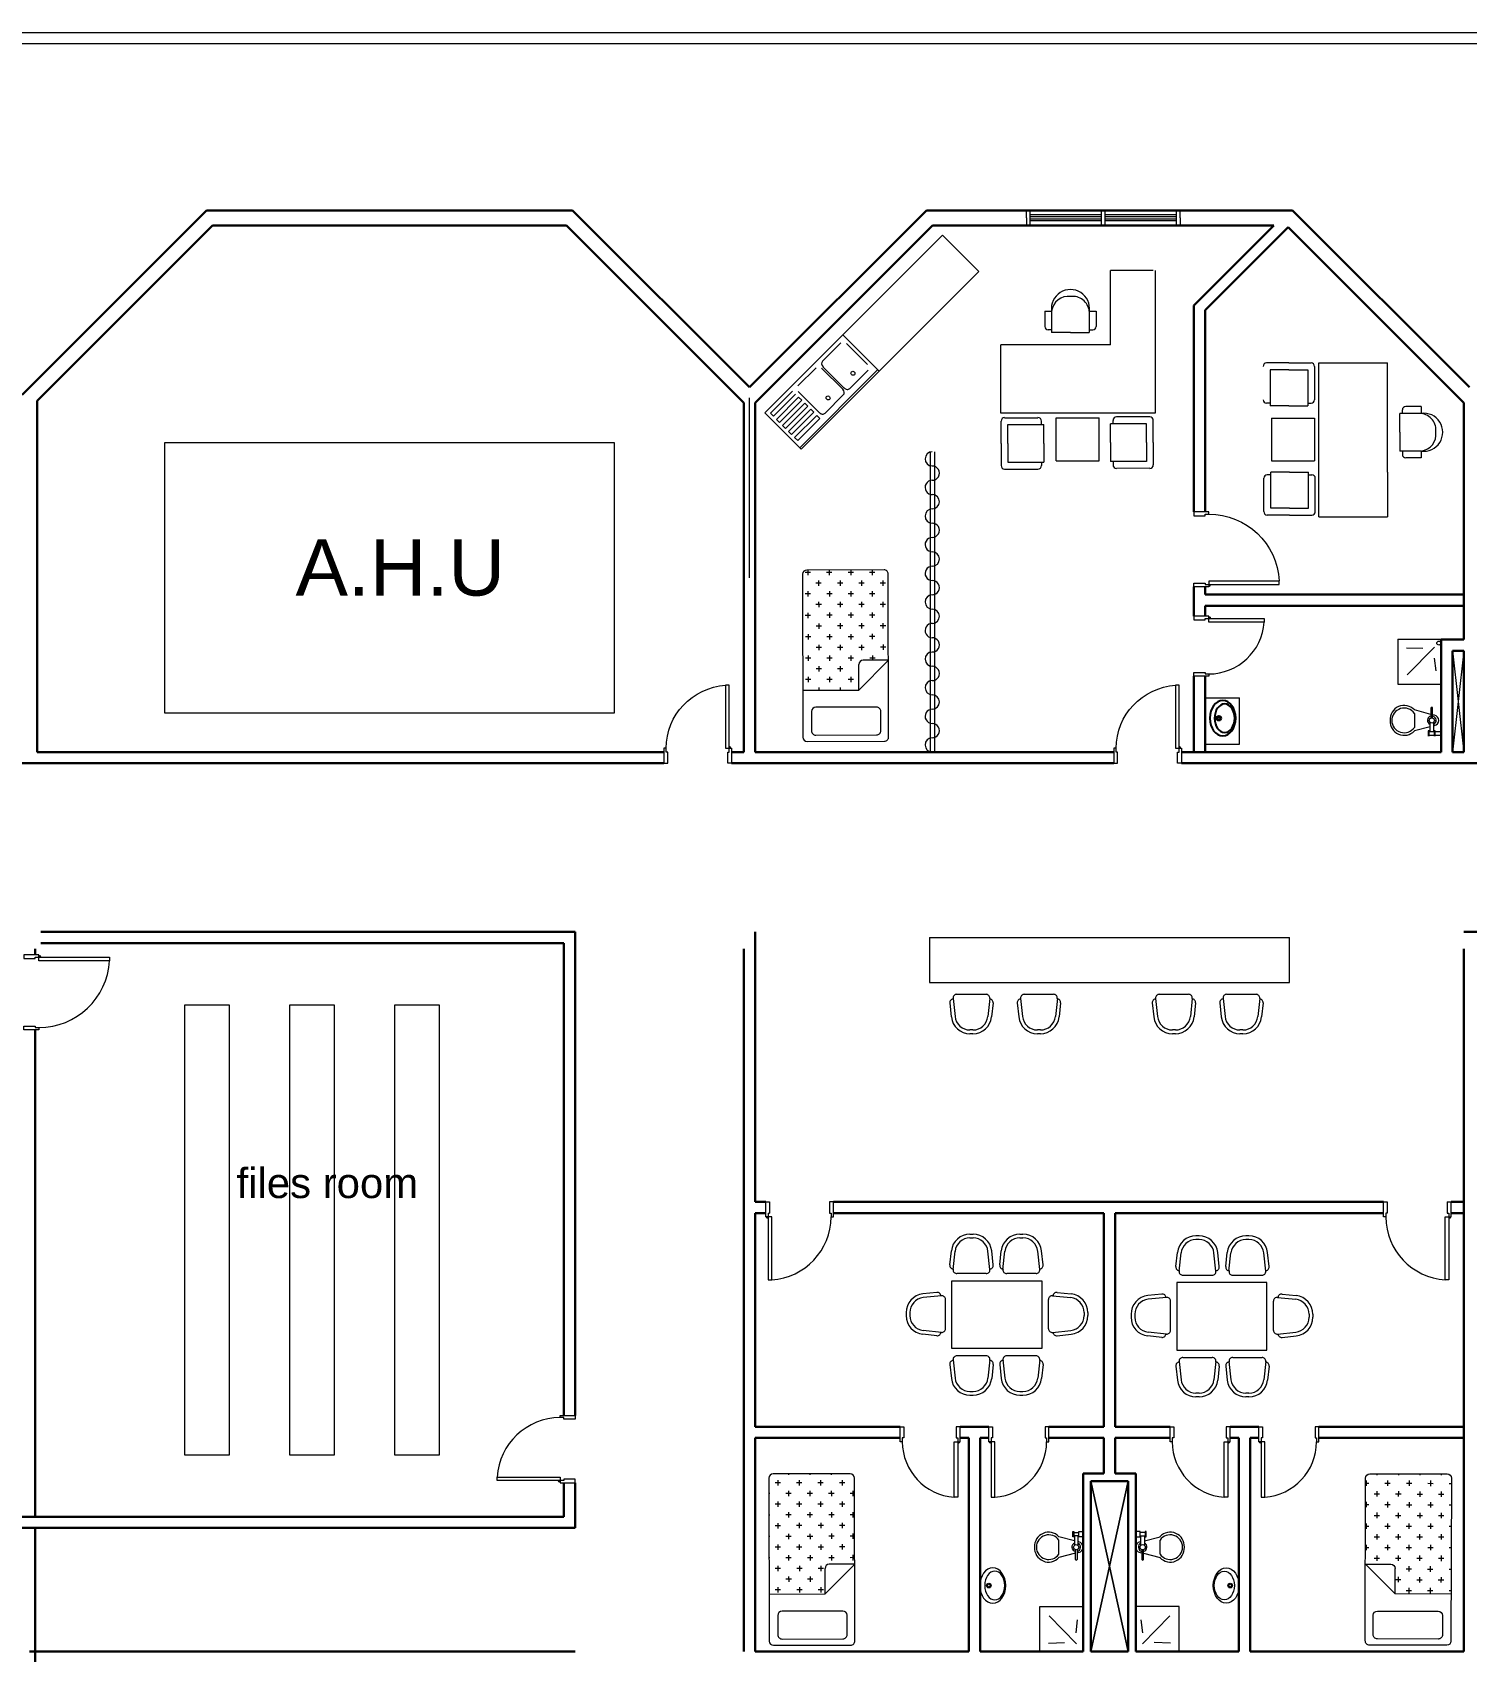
# Model space of a CAD drawing. Extents: x -15 to 352, y 223 to 399.
# Drawn here: x 84.64 to 103.76, y 377.47 to 399.07 of the extents above; entities that cross this region are included whole.
import ezdxf

# ---------------------------------------------------------------- set-up
doc = ezdxf.new("R2010")
doc.units = 0
doc.header["$LTSCALE"] = 0.15
doc.layers.get('0').update_dxf_attribs({"color": 252})
doc.layers.add('0 sockets', color=252, linetype='Continuous')
doc.layers.add('d1', color=252, linetype='Continuous')
for name, color, linetype, lineweight in [('anal', 252, 'Continuous', 20), ('DOOR', 252, 'Continuous', 20), ('FIXT', 252, 'Continuous', 9), ('FUR', 252, 'Continuous', 9), ('FURNITURE-1', 252, 'Continuous', 9), ('sofa', 252, 'Continuous', 9), ('wall', 252, 'Continuous', 30)]:
    doc.layers.add(name, color=color, linetype=linetype, lineweight=lineweight)

# ---------------------------------------------------------------- blocks, each defined once
blk = doc.blocks.new('D90')
at = {"layer": 'DOOR'}
for points in [[(0.03, 0.2), (0.03, 1.04), (0.078, 1.04), (0.078, 0.2)], [(0.03, 0.2), (0, 0.2), (0, 0), (0.05, 0), (0.05, 0.15), (0.03, 0.15)], [(0.87, 0.2), (0.9, 0.2), (0.9, 0), (0.85, 0), (0.85, 0.15), (0.87, 0.15)]]:
    blk.add_lwpolyline(points, close=True, dxfattribs=at)
blk.add_circle((0.02, 0.21), 0.01, dxfattribs=at)
blk.add_arc((0.025, 0.197), 0.845, 0.2218, 86.3889, dxfattribs=at)
blk = doc.blocks.new('D80')
at = {"layer": 'DOOR'}
for points in [[(0.03, 0.2), (0.03, 0.94), (0.078, 0.94), (0.078, 0.2)], [(0.03, 0.2), (0, 0.2), (0, 0), (0.05, 0), (0.05, 0.15), (0.03, 0.15)], [(0.77, 0.2), (0.8, 0.2), (0.8, 0), (0.75, 0), (0.75, 0.15), (0.77, 0.15)]]:
    blk.add_lwpolyline(points, close=True, dxfattribs=at)
blk.add_circle((0.02, 0.21), 0.01, dxfattribs=at)
blk.add_arc((0.03, 0.2), 0.74, 0, 86.2769, dxfattribs=at)
blk = doc.blocks.new('ELLIPSE')
blk.add_circle((0.5, 0.5), 0.5)
blk = doc.blocks.new('A$C30776E45')
at = {"layer": 'FUR'}
for p, q in [((1.641, 2.361), (1.851, 2.571)), ((1.705, 2.297), (1.883, 2.474)), ((1.883, 2.474), (2.223, 2.135)), ((1.915, 2.571), (2.231, 2.256)), ((1.641, 2.361), (1.431, 2.151)), ((1.705, 2.297), (1.528, 2.119)), ((2.198, 2.159), (2.231, 2.192)), ((0, 0.754), (1.347, 2.101)), ((1.347, 2.101), (2.801, 0.646)), ((1.431, 2.086), (1.746, 1.771)), ((1.528, 2.119), (1.867, 1.779)), ((2.045, 1.957), (1.867, 1.779)), ((2.321, 2.021), (1.917, 1.617)), ((2.045, 1.957), (2.223, 2.135)), ((2.725, 1.617), (2.321, 2.021)), ((1.843, 1.804), (1.81, 1.771)), ((2.321, 1.213), (1.917, 1.617)), ((2.725, 1.617), (2.321, 1.213)), ((2.678, 1.337), (2.856, 1.515)), ((3.196, 1.175), (2.856, 1.515)), ((2.881, 1.491), (2.913, 1.523)), ((3.293, 1.208), (2.977, 1.523)), ((2.678, 1.337), (2.501, 1.159)), ((2.525, 1.135), (2.493, 1.103)), ((2.84, 0.82), (2.501, 1.159)), ((3.018, 0.998), (3.196, 1.175)), ((3.083, 0.933), (3.293, 1.143)), ((1.121, 1.034), (0.421, 0.333)), ((1.121, 1.034), (2.155, 0)), ((2.808, 0.723), (2.493, 1.038)), ((3.018, 0.998), (2.84, 0.82)), ((3.083, 0.933), (2.872, 0.723)), ((0.017, 0.737), (0.421, 0.333)), ((0.938, 0.582), (1.083, 0.726)), ((1.003, 0.517), (1.204, 0.718)), ((1.18, 0.694), (1.148, 0.726)), ((1.382, 0.541), (1.204, 0.718)), ((1.003, 0.517), (0.938, 0.582)), ((1.382, 0.541), (1.56, 0.363)), ((2.801, 0.646), (2.155, 0)), ((1.359, 0.162), (1.56, 0.363)), ((1.423, 0.097), (1.568, 0.242)), ((1.535, 0.339), (1.568, 0.306)), ((1.423, 0.097), (1.359, 0.162))]:
    blk.add_line(p, q, dxfattribs=at)
for centre, radius, start, end in [((1.883, 2.539), 0.0457, 45, 135), ((2.198, 2.224), 0.0457, 315, 45), ((1.463, 2.119), 0.0457, 135, 225), ((1.778, 1.804), 0.0457, 225, 315), ((2.945, 1.491), 0.0457, 45, 135), ((2.525, 1.07), 0.0457, 135, 225), ((3.26, 1.175), 0.0457, 315, 45), ((1.115, 0.694), 0.0457, 45, 135), ((2.84, 0.755), 0.0457, 225, 315), ((1.157, 0.316), 0.254, 127.4334, 322.5666), ((1.181, 0.379), 0.225, 142.1177, 232.1177), ((1.535, 0.274), 0.0457, 315, 45), ((1.22, 0.339), 0.225, 217.8823, 307.8823)]:
    blk.add_arc(centre, radius, start, end, dxfattribs=at)
blk = doc.blocks.new('D100')
at = {"layer": 'DOOR'}
for points in [[(0.03, 0.2), (0.03, 1.14), (0.078, 1.14), (0.078, 0.2)], [(0.03, 0.2), (0, 0.2), (0, 0), (0.05, 0), (0.05, 0.15), (0.03, 0.15)], [(0.97, 0.2), (1, 0.2), (1, 0), (0.95, 0), (0.95, 0.15), (0.97, 0.15)]]:
    blk.add_lwpolyline(points, close=True, dxfattribs=at)
blk.add_circle((0.02, 0.21), 0.01, dxfattribs=at)
blk.add_arc((0.029, 0.2), 0.941, 0.0029, 86.9663, dxfattribs=at)
blk = doc.blocks.new('A$C48FC3568')
at = {"layer": 'FUR'}
h = blk.add_hatch(dxfattribs=at)
h.set_pattern_fill('CROSS', color=256, scale=0.5, style=0)
h.set_pattern_definition([(0, (-34.60875, 58.23435), (0.125, -0.125), [0.0625, -0.1875]), (270, (-34.5775, 58.2656), (-0.125, -0.125), [0.0625, -0.1875])])
h.paths.add_polyline_path([(1.055, 0.703), (1.055, 1), (0.05, 1, 0.414214), (0, 0.95), (0, 0.05, 0.414214), (0.05, 0), (1.402, 0), (1.402, 0.653), (1.105, 0.653, -0.414214)])
for p, q in [((0, 0.95), (0, 0.05)), ((1.95, 1), (0.05, 1)), ((1.402, 0.653), (1.055, 1)), ((1.055, 1), (1.055, 0.703)), ((2, 0.05), (2, 0.95)), ((1.602, 0.859), (1.602, 0.15)), ((1.877, 0.909), (1.652, 0.909)), ((1.927, 0.15), (1.927, 0.859)), ((1.402, 0.653), (1.105, 0.653)), ((1.402, 0), (1.402, 0.653)), ((1.652, 0.1), (1.877, 0.1)), ((0.05, 0), (1.95, 0))]:
    blk.add_line(p, q, dxfattribs=at)
for centre, start, end in [((0.05, 0.95), 90, 180), ((1.95, 0.95), 360, 90), ((1.652, 0.859), 90, 180), ((1.877, 0.859), 360, 90), ((1.105, 0.703), 180, 270), ((0.05, 0.05), 180, 270), ((1.652, 0.15), 180, 270), ((1.877, 0.15), 270, 0), ((1.95, 0.05), 270, 360)]:
    blk.add_arc(centre, 0.05, start, end, dxfattribs=at)
blk = doc.blocks.new('A$C058220D9')
at = {"layer": 'FUR'}
blk.add_blockref('A$C48FC3568', (0, 0), dxfattribs=at)
blk = doc.blocks.new('ARCH')
for radius in [0.0306, 0.0172]:
    blk.add_circle((100.458, 389.926), radius)
at = {"layer": 'anal'}
for p, q in [((82.125, 399.075), (132.6, 399.075)), ((82.275, 398.925), (132.6, 398.925)), ((97.893, 396.6), (97.893, 396.7)), ((97.893, 396.6), (97.893, 396.5)), ((97.943, 396.5), (97.943, 396.7)), ((97.943, 396.6), (97.943, 396.7)), ((98.893, 396.64), (97.943, 396.64)), ((98.893, 396.615), (97.943, 396.615)), ((98.893, 396.585), (97.943, 396.585)), ((98.893, 396.7), (98.943, 396.7)), ((98.893, 396.5), (98.893, 396.7)), ((98.943, 396.5), (98.943, 396.7)), ((99.893, 396.64), (98.943, 396.64)), ((99.893, 396.615), (98.943, 396.615)), ((99.893, 396.585), (98.943, 396.585)), ((99.893, 396.5), (99.893, 396.7)), ((99.893, 396.6), (99.893, 396.7)), ((99.943, 396.6), (99.943, 396.7)), ((99.943, 396.6), (99.943, 396.5)), ((98.893, 396.56), (97.943, 396.56)), ((98.893, 396.5), (98.943, 396.5)), ((99.893, 396.56), (98.943, 396.56)), ((94.2, 391.8), (94.2, 394.2)), ((94.2, 391.8), (94.2, 394.2)), ((94.2, 391.8), (94.2, 394.2)), ((94.2, 391.8), (94.2, 394.2)), ((94.2, 391.8), (94.2, 394.2)), ((94.2, 391.8), (94.2, 394.2)), ((94.2, 391.8), (94.2, 394.2)), ((94.2, 391.8), (94.2, 394.2)), ((94.2, 391.8), (94.2, 394.2)), ((94.2, 391.8), (94.2, 394.2)), ((94.2, 391.8), (94.2, 394.2)), ((94.2, 391.8), (94.2, 394.2)), ((94.2, 391.8), (94.2, 394.2)), ((94.2, 391.8), (94.2, 394.2)), ((94.2, 391.8), (94.2, 394.2)), ((94.2, 391.8), (94.2, 394.2)), ((94.2, 391.8), (94.2, 394.2)), ((94.2, 391.8), (94.2, 394.2)), ((103.575, 390.825), (103.725, 389.475)), ((103.725, 390.825), (103.575, 389.475)), ((96.6, 387), (96.6, 386.4)), ((96.6, 387), (101.4, 387)), ((101.4, 386.4), (101.4, 387)), ((96.6, 386.4), (101.4, 386.4)), ((96.9, 381.519), (96.9, 382.419)), ((96.9, 382.419), (98.1, 382.419)), ((98.1, 382.419), (98.1, 381.519)), ((99.9, 382.397), (99.9, 381.497)), ((101.1, 382.397), (99.9, 382.397)), ((101.1, 381.497), (101.1, 382.397)), ((98.1, 381.519), (96.9, 381.519)), ((99.9, 381.497), (101.1, 381.497)), ((98.75, 377.475), (99.25, 379.75)), ((98.75, 379.75), (99.25, 377.475)), ((99.25, 379.75), (98.75, 377.475)), ((99.25, 377.475), (98.75, 379.75))]:
    blk.add_line(p, q, dxfattribs=at)
blk.add_lwpolyline([(92.4, 393.6), (86.4, 393.6), (86.4, 390), (92.4, 390)], close=True, dxfattribs=at)
at = {"layer": 'DOOR'}
for p, q in [((94.418, 383.475), (94.468, 383.475)), ((103.505, 383.475), (103.555, 383.475)), ((94.448, 383.325), (94.468, 383.325)), ((103.505, 383.325), (103.525, 383.325))]:
    blk.add_line(p, q, dxfattribs=at)
for points in [[(94.448, 383.325), (94.448, 383.275), (94.418, 383.275), (94.418, 383.475)], [(94.468, 383.475), (94.468, 383.325)], [(103.505, 383.475), (103.505, 383.325)], [(103.525, 383.325), (103.525, 383.275), (103.555, 383.275), (103.555, 383.475)]]:
    blk.add_lwpolyline(points, dxfattribs=at)
for points in [[(95.288, 383.275), (95.318, 383.275), (95.318, 383.475), (95.268, 383.475), (95.268, 383.325), (95.288, 383.325)], [(102.685, 383.275), (102.655, 383.275), (102.655, 383.475), (102.705, 383.475), (102.705, 383.325), (102.685, 383.325)], [(94.448, 383.275), (94.448, 382.435), (94.496, 382.435), (94.496, 383.275)], [(103.525, 383.275), (103.525, 382.435), (103.477, 382.435), (103.477, 383.275)], [(96.238, 380.275), (96.208, 380.275), (96.208, 380.475), (96.258, 380.475), (96.258, 380.325), (96.238, 380.325)], [(96.978, 380.275), (97.008, 380.275), (97.008, 380.475), (96.958, 380.475), (96.958, 380.325), (96.978, 380.325)], [(97.422, 380.275), (97.392, 380.275), (97.392, 380.475), (97.442, 380.475), (97.442, 380.325), (97.422, 380.325)], [(98.162, 380.275), (98.192, 380.275), (98.192, 380.475), (98.142, 380.475), (98.142, 380.325), (98.162, 380.325)], [(99.838, 380.275), (99.808, 380.275), (99.808, 380.475), (99.858, 380.475), (99.858, 380.325), (99.838, 380.325)], [(100.578, 380.275), (100.608, 380.275), (100.608, 380.475), (100.558, 380.475), (100.558, 380.325), (100.578, 380.325)], [(101.022, 380.275), (100.992, 380.275), (100.992, 380.475), (101.042, 380.475), (101.042, 380.325), (101.022, 380.325)], [(101.762, 380.275), (101.792, 380.275), (101.792, 380.475), (101.742, 380.475), (101.742, 380.325), (101.762, 380.325)], [(96.978, 380.275), (96.978, 379.535), (96.93, 379.535), (96.93, 380.275)], [(97.422, 380.275), (97.422, 379.535), (97.47, 379.535), (97.47, 380.275)], [(100.578, 380.275), (100.578, 379.535), (100.53, 379.535), (100.53, 380.275)], [(101.022, 380.275), (101.022, 379.535), (101.07, 379.535), (101.07, 380.275)]]:
    blk.add_lwpolyline(points, close=True, dxfattribs=at)
for centre in [(94.438, 383.265), (103.535, 383.265), (96.988, 380.265), (97.412, 380.265), (100.588, 380.265), (101.012, 380.265)]:
    blk.add_circle(centre, 0.01, dxfattribs=at)
for centre, radius, start, end in [((94.443, 383.278), 0.845, 273.6111, 359.7782), ((103.53, 383.278), 0.845, 180.2218, 266.3889), ((96.978, 380.275), 0.74, 180, 266.2769), ((97.422, 380.275), 0.74, 273.7231, 0), ((100.578, 380.275), 0.74, 180, 266.2769), ((101.022, 380.275), 0.74, 273.7231, 0)]:
    blk.add_arc(centre, radius, start, end, dxfattribs=at)
at = {"layer": 'FIXT'}
for centre, radius in [((97.391, 378.356), 0.0306), ((97.391, 378.356), 0.0172), ((100.61, 378.356), 0.0306), ((100.61, 378.356), 0.0172)]:
    blk.add_circle(centre, radius, dxfattribs=at)
at = {"layer": 'FUR'}
for p, q in [((96.774, 396.369), (94.403, 393.999)), ((97.259, 395.885), (96.774, 396.369)), ((94.889, 393.515), (97.259, 395.885)), ((94.404, 394), (95.446, 395.042)), ((95.174, 394.689), (95.417, 394.932)), ((95.446, 395.042), (95.931, 394.557)), ((95.493, 394.927), (95.775, 394.644)), ((101.392, 394.666), (101.095, 394.666)), ((101.392, 394.666), (101.689, 394.666)), ((101.793, 392.612), (101.793, 394.669)), ((101.793, 394.669), (102.708, 394.669)), ((102.708, 393.208), (102.708, 394.669)), ((94.844, 394.359), (95.087, 394.602)), ((94.869, 393.535), (95.911, 394.578)), ((95.931, 394.557), (94.889, 393.515)), ((95.162, 394.597), (95.445, 394.314)), ((95.463, 394.331), (95.18, 394.614)), ((95.781, 394.569), (95.538, 394.325)), ((101.141, 394.574), (101.141, 394.094)), ((101.392, 394.574), (101.141, 394.574)), ((101.392, 394.574), (101.644, 394.574)), ((101.644, 394.574), (101.644, 394.094)), ((101.735, 394.62), (101.735, 394.174)), ((94.775, 394.289), (94.479, 393.994)), ((94.52, 393.954), (94.815, 394.249)), ((94.56, 393.913), (94.855, 394.209)), ((95.133, 394.001), (94.85, 394.284)), ((94.855, 394.209), (94.896, 394.168)), ((95.451, 394.239), (95.208, 393.995)), ((94.889, 393.515), (94.404, 394)), ((94.479, 393.994), (94.52, 393.954)), ((94.896, 394.168), (94.6, 393.873)), ((94.641, 393.832), (94.936, 394.128)), ((94.977, 394.087), (94.681, 393.792)), ((94.722, 393.752), (95.017, 394.047)), ((95.057, 394.007), (94.762, 393.711)), ((94.936, 394.128), (94.977, 394.087)), ((95.017, 394.047), (95.057, 394.007)), ((101.141, 394.129), (101.095, 394.129)), ((101.392, 394.094), (101.141, 394.094)), ((101.392, 394.094), (101.644, 394.094)), ((101.644, 394.129), (101.689, 394.129)), ((103.156, 393.992), (102.872, 393.992)), ((102.872, 393.741), (102.872, 393.992)), ((102.906, 393.992), (102.906, 394.038)), ((103.156, 394.084), (102.952, 394.084)), ((103.156, 394.084), (103.156, 393.992)), ((94.6, 393.873), (94.56, 393.913)), ((94.681, 393.792), (94.641, 393.832)), ((94.802, 393.671), (95.098, 393.966)), ((95.138, 393.926), (94.843, 393.63)), ((95.098, 393.966), (95.138, 393.926)), ((101.161, 393.929), (101.732, 393.929)), ((101.161, 393.929), (101.161, 393.358)), ((101.732, 393.929), (101.732, 393.358)), ((94.762, 393.711), (94.722, 393.752)), ((94.843, 393.63), (94.802, 393.671)), ((102.872, 393.741), (102.872, 393.489)), ((96.608, 393.478), (96.608, 389.475)), ((96.665, 393.478), (96.665, 389.475)), ((101.161, 393.358), (101.732, 393.358)), ((103.156, 393.489), (102.872, 393.489)), ((102.906, 393.489), (102.906, 393.444)), ((103.156, 393.398), (102.952, 393.398)), ((103.156, 393.489), (103.156, 393.398)), ((101.059, 392.682), (101.059, 393.128)), ((101.15, 393.173), (101.105, 393.173)), ((101.402, 393.208), (101.15, 393.208)), ((101.15, 392.728), (101.15, 393.208)), ((101.402, 393.208), (101.653, 393.208)), ((101.653, 392.728), (101.653, 393.208)), ((101.653, 393.173), (101.699, 393.173)), ((101.745, 392.682), (101.745, 393.128)), ((102.708, 393.208), (102.708, 392.612)), ((101.402, 392.728), (101.15, 392.728)), ((101.402, 392.728), (101.653, 392.728)), ((101.402, 392.636), (101.105, 392.636)), ((101.402, 392.636), (101.699, 392.636)), ((101.793, 392.612), (102.708, 392.612)), ((96.964, 386.243), (97.355, 386.243)), ((97.864, 386.243), (98.255, 386.243)), ((99.664, 386.243), (100.055, 386.243)), ((100.564, 386.243), (100.955, 386.243)), ((96.871, 386.128), (96.891, 385.941)), ((96.915, 386.189), (96.941, 385.947)), ((97.405, 386.189), (97.379, 385.947)), ((97.449, 386.128), (97.429, 385.941)), ((97.771, 386.128), (97.791, 385.941)), ((97.815, 386.189), (97.841, 385.947)), ((98.305, 386.189), (98.279, 385.947)), ((98.349, 386.128), (98.329, 385.941)), ((99.571, 386.128), (99.591, 385.941)), ((99.615, 386.189), (99.641, 385.947)), ((100.105, 386.189), (100.079, 385.947)), ((100.149, 386.128), (100.129, 385.941)), ((100.471, 386.128), (100.491, 385.941)), ((100.515, 386.189), (100.541, 385.947)), ((101.005, 386.189), (100.979, 385.947)), ((101.049, 386.128), (101.029, 385.941)), ((97.18, 385.768), (97.14, 385.768)), ((97.18, 385.718), (97.14, 385.718)), ((98.08, 385.768), (98.04, 385.768)), ((98.08, 385.718), (98.04, 385.718)), ((99.88, 385.768), (99.84, 385.768)), ((99.88, 385.718), (99.84, 385.718)), ((100.78, 385.768), (100.74, 385.768)), ((100.78, 385.718), (100.74, 385.718)), ((97.14, 383.043), (97.181, 383.043)), ((97.14, 382.993), (97.181, 382.993)), ((97.805, 383.043), (97.846, 383.043)), ((97.805, 382.993), (97.846, 382.993)), ((100.195, 383.021), (100.154, 383.021)), ((100.195, 382.971), (100.154, 382.971)), ((100.86, 383.021), (100.819, 383.021)), ((100.86, 382.971), (100.819, 382.971)), ((96.872, 382.633), (96.892, 382.82)), ((96.915, 382.573), (96.941, 382.815)), ((97.406, 382.573), (97.38, 382.815)), ((97.45, 382.633), (97.43, 382.82)), ((97.536, 382.633), (97.557, 382.82)), ((97.58, 382.573), (97.606, 382.815)), ((98.071, 382.573), (98.045, 382.815)), ((98.114, 382.633), (98.094, 382.82)), ((99.886, 382.611), (99.906, 382.798)), ((99.929, 382.551), (99.955, 382.793)), ((100.42, 382.551), (100.394, 382.793)), ((100.464, 382.611), (100.443, 382.798)), ((100.55, 382.611), (100.57, 382.798)), ((100.594, 382.551), (100.62, 382.793)), ((101.085, 382.551), (101.059, 382.793)), ((101.128, 382.611), (101.108, 382.798)), ((97.356, 382.518), (96.965, 382.518)), ((98.021, 382.518), (97.63, 382.518)), ((99.979, 382.496), (100.37, 382.496)), ((100.644, 382.496), (101.035, 382.496)), ((96.698, 382.267), (96.511, 382.247)), ((96.759, 382.223), (96.516, 382.197)), ((96.813, 381.782), (96.813, 382.173)), ((98.187, 381.782), (98.187, 382.173)), ((98.241, 382.223), (98.483, 382.197)), ((98.302, 382.267), (98.489, 382.247)), ((99.698, 382.245), (99.511, 382.225)), ((99.759, 382.201), (99.517, 382.175)), ((99.813, 381.76), (99.813, 382.151)), ((101.187, 381.76), (101.187, 382.151)), ((101.241, 382.201), (101.484, 382.175)), ((101.302, 382.245), (101.489, 382.225)), ((96.288, 381.998), (96.288, 381.957)), ((96.338, 381.998), (96.338, 381.957)), ((98.662, 381.998), (98.662, 381.957)), ((98.712, 381.998), (98.712, 381.957)), ((99.288, 381.976), (99.288, 381.935)), ((99.338, 381.976), (99.338, 381.935)), ((101.662, 381.976), (101.662, 381.935)), ((101.712, 381.976), (101.712, 381.935)), ((96.698, 381.689), (96.511, 381.709)), ((96.759, 381.732), (96.516, 381.758)), ((98.241, 381.732), (98.483, 381.758)), ((98.302, 381.689), (98.489, 381.709)), ((99.698, 381.667), (99.511, 381.687)), ((99.759, 381.71), (99.517, 381.736)), ((101.241, 381.71), (101.484, 381.736)), ((101.302, 381.667), (101.489, 381.687)), ((96.872, 381.306), (96.892, 381.119)), ((96.915, 381.366), (96.941, 381.124)), ((97.356, 381.421), (96.965, 381.421)), ((97.406, 381.366), (97.38, 381.124)), ((97.45, 381.306), (97.43, 381.119)), ((97.536, 381.306), (97.557, 381.119)), ((97.58, 381.366), (97.606, 381.124)), ((98.021, 381.421), (97.63, 381.421)), ((98.071, 381.366), (98.045, 381.124)), ((98.114, 381.306), (98.094, 381.119)), ((99.886, 381.284), (99.906, 381.097)), ((99.929, 381.344), (99.955, 381.102)), ((99.979, 381.399), (100.37, 381.399)), ((100.42, 381.344), (100.394, 381.102)), ((100.464, 381.284), (100.443, 381.097)), ((100.55, 381.284), (100.57, 381.097)), ((100.594, 381.344), (100.62, 381.102)), ((100.644, 381.399), (101.035, 381.399)), ((101.085, 381.344), (101.059, 381.102)), ((101.128, 381.284), (101.108, 381.097)), ((97.14, 380.946), (97.181, 380.946)), ((97.14, 380.896), (97.181, 380.896)), ((97.805, 380.946), (97.846, 380.946)), ((97.805, 380.896), (97.846, 380.896)), ((100.195, 380.924), (100.154, 380.924)), ((100.195, 380.874), (100.154, 380.874)), ((100.86, 380.924), (100.819, 380.924)), ((100.86, 380.874), (100.819, 380.874))]:
    blk.add_line(p, q, dxfattribs=at)
for centre, radius, start, end in [((101.095, 394.62), 0.0457, 90, 180), ((101.689, 394.62), 0.0457, 0, 90), ((101.095, 394.174), 0.0457, 180, 270), ((101.689, 394.174), 0.0457, 270, 0), ((102.952, 394.038), 0.0457, 90, 180), ((103.19, 393.741), 0.254, 262.4334, 97.5666), ((103.129, 393.769), 0.225, 352.8823, 82.8823), ((103.129, 393.713), 0.225, 277.1177, 7.1177), ((96.637, 393.386), 0.0953, 90, 268.5024), ((102.952, 393.444), 0.0457, 180, 270), ((96.637, 393.195), 0.0953, 270, 91.4976), ((101.105, 393.128), 0.0457, 90, 180), ((101.699, 393.128), 0.0457, 360, 90), ((96.637, 393.005), 0.0953, 90, 271.4976), ((96.637, 392.814), 0.0953, 270, 88.5024), ((96.637, 392.623), 0.0953, 90, 268.5024), ((96.637, 392.433), 0.0953, 270, 91.4976), ((101.105, 392.682), 0.0457, 180, 270), ((101.699, 392.682), 0.0457, 270, 360), ((96.637, 392.242), 0.0953, 90, 271.4976), ((96.637, 392.049), 0.0953, 271.4976, 90), ((96.637, 391.858), 0.0953, 88.5024, 270), ((96.637, 391.668), 0.0953, 268.5024, 90), ((96.637, 391.477), 0.0953, 91.4976, 270), ((96.637, 391.096), 0.0953, 88.5024, 270), ((96.637, 391.286), 0.0953, 271.4976, 90), ((96.637, 390.905), 0.0953, 268.5024, 90), ((96.637, 390.714), 0.0953, 91.4976, 270), ((96.637, 390.524), 0.0953, 268.5024, 90), ((96.637, 390.333), 0.0953, 91.4976, 270), ((96.637, 390.142), 0.0953, 271.4976, 90), ((96.637, 389.952), 0.0953, 88.5024, 270), ((96.637, 389.57), 0.0953, 91.4976, 270), ((96.637, 389.761), 0.0953, 268.5024, 90), ((96.964, 386.193), 0.05, 90, 184.9697), ((97.355, 386.193), 0.05, 355.0303, 90), ((97.864, 386.193), 0.05, 90, 184.9697), ((98.255, 386.193), 0.05, 355.0303, 90), ((99.664, 386.193), 0.05, 90, 184.9697), ((100.055, 386.193), 0.05, 355.0303, 90), ((100.564, 386.193), 0.05, 90, 184.9697), ((100.955, 386.193), 0.05, 355.0303, 90), ((96.921, 386.133), 0.05, 90, 186.143), ((97.399, 386.133), 0.05, 353.857, 90), ((97.821, 386.133), 0.05, 90, 186.143), ((98.299, 386.133), 0.05, 353.857, 90), ((99.621, 386.133), 0.05, 90, 186.143), ((100.099, 386.133), 0.05, 353.857, 90), ((100.521, 386.133), 0.05, 90, 186.143), ((100.999, 386.133), 0.05, 353.857, 90), ((97.14, 385.968), 0.25, 186.143, 270), ((97.14, 385.968), 0.2, 186.143, 270), ((97.18, 385.968), 0.2, 270, 353.857), ((97.18, 385.968), 0.25, 270, 353.857), ((98.04, 385.968), 0.25, 186.143, 270), ((98.04, 385.968), 0.2, 186.143, 270), ((98.08, 385.968), 0.2, 270, 353.857), ((98.08, 385.968), 0.25, 270, 353.857), ((99.84, 385.968), 0.25, 186.143, 270), ((99.84, 385.968), 0.2, 186.143, 270), ((99.88, 385.968), 0.2, 270, 353.857), ((99.88, 385.968), 0.25, 270, 353.857), ((100.74, 385.968), 0.25, 186.143, 270), ((100.74, 385.968), 0.2, 186.143, 270), ((100.78, 385.968), 0.2, 270, 353.857), ((100.78, 385.968), 0.25, 270, 353.857), ((97.14, 382.793), 0.25, 90, 173.857), ((97.14, 382.793), 0.2, 90, 173.857), ((97.181, 382.793), 0.25, 6.143, 90), ((97.181, 382.793), 0.2, 6.143, 90), ((97.805, 382.793), 0.25, 90, 173.857), ((97.805, 382.793), 0.2, 90, 173.857), ((97.846, 382.793), 0.25, 6.143, 90), ((97.846, 382.793), 0.2, 6.143, 90), ((100.154, 382.771), 0.25, 90, 173.857), ((100.154, 382.771), 0.2, 90, 173.857), ((100.195, 382.771), 0.25, 6.143, 90), ((100.195, 382.771), 0.2, 6.143, 90), ((100.819, 382.771), 0.25, 90, 173.857), ((100.819, 382.771), 0.2, 90, 173.857), ((100.86, 382.771), 0.25, 6.143, 90), ((100.86, 382.771), 0.2, 6.143, 90), ((96.921, 382.628), 0.05, 173.857, 270), ((96.965, 382.568), 0.05, 175.0303, 270), ((97.356, 382.568), 0.05, 270, 4.9697), ((97.4, 382.628), 0.05, 270, 6.143), ((97.586, 382.628), 0.05, 173.857, 270), ((97.63, 382.568), 0.05, 175.0303, 270), ((98.021, 382.568), 0.05, 270, 4.9697), ((98.065, 382.628), 0.05, 270, 6.143), ((99.935, 382.606), 0.05, 173.857, 270), ((99.979, 382.546), 0.05, 175.0303, 270), ((100.37, 382.546), 0.05, 270, 4.9697), ((100.414, 382.606), 0.05, 270, 6.143), ((100.6, 382.606), 0.05, 173.857, 270), ((100.644, 382.546), 0.05, 175.0303, 270), ((101.035, 382.546), 0.05, 270, 4.9697), ((101.079, 382.606), 0.05, 270, 6.143), ((96.538, 381.998), 0.25, 96.143, 180), ((96.538, 381.998), 0.2, 96.143, 180), ((96.703, 382.217), 0.05, 0, 96.143), ((96.763, 382.173), 0.05, 0, 94.9697), ((98.237, 382.173), 0.05, 85.0303, 180), ((98.297, 382.217), 0.05, 83.857, 180), ((98.462, 381.998), 0.2, 0, 83.857), ((98.462, 381.998), 0.25, 0, 83.857), ((99.538, 381.976), 0.25, 96.143, 180), ((99.538, 381.976), 0.2, 96.143, 180), ((99.703, 382.195), 0.05, 0, 96.143), ((99.763, 382.151), 0.05, 0, 94.9697), ((101.237, 382.151), 0.05, 85.0303, 180), ((101.297, 382.195), 0.05, 83.857, 180), ((101.462, 381.976), 0.2, 0, 83.857), ((101.462, 381.976), 0.25, 0, 83.857), ((96.538, 381.957), 0.25, 180, 263.857), ((96.538, 381.957), 0.2, 180, 263.857), ((98.462, 381.957), 0.2, 276.143, 0), ((98.462, 381.957), 0.25, 276.143, 0), ((99.538, 381.935), 0.25, 180, 263.857), ((99.538, 381.935), 0.2, 180, 263.857), ((101.462, 381.935), 0.2, 276.143, 0), ((101.462, 381.935), 0.25, 276.143, 0), ((96.703, 381.738), 0.05, 263.857, 0), ((96.763, 381.782), 0.05, 265.0303, 0), ((98.237, 381.782), 0.05, 180, 274.9697), ((98.297, 381.738), 0.05, 180, 276.143), ((99.703, 381.716), 0.05, 263.857, 0), ((99.763, 381.76), 0.05, 265.0303, 0), ((101.237, 381.76), 0.05, 180, 274.9697), ((101.297, 381.716), 0.05, 180, 276.143), ((96.921, 381.311), 0.05, 90, 186.143), ((96.965, 381.371), 0.05, 90, 184.9697), ((97.356, 381.371), 0.05, 355.0303, 90), ((97.4, 381.311), 0.05, 353.857, 90), ((97.586, 381.311), 0.05, 90, 186.143), ((97.63, 381.371), 0.05, 90, 184.9697), ((98.021, 381.371), 0.05, 355.0303, 90), ((98.065, 381.311), 0.05, 353.857, 90), ((99.935, 381.289), 0.05, 90, 186.143), ((99.979, 381.349), 0.05, 90, 184.9697), ((100.37, 381.349), 0.05, 355.0303, 90), ((100.414, 381.289), 0.05, 353.857, 90), ((100.6, 381.289), 0.05, 90, 186.143), ((100.644, 381.349), 0.05, 90, 184.9697), ((101.035, 381.349), 0.05, 355.0303, 90), ((101.079, 381.289), 0.05, 353.857, 90), ((97.14, 381.146), 0.25, 186.143, 270), ((97.14, 381.146), 0.2, 186.143, 270), ((97.181, 381.146), 0.2, 270, 353.857), ((97.181, 381.146), 0.25, 270, 353.857), ((97.805, 381.146), 0.25, 186.143, 270), ((97.805, 381.146), 0.2, 186.143, 270), ((97.846, 381.146), 0.2, 270, 353.857), ((97.846, 381.146), 0.25, 270, 353.857), ((100.154, 381.124), 0.25, 186.143, 270), ((100.154, 381.124), 0.2, 186.143, 270), ((100.195, 381.124), 0.2, 270, 353.857), ((100.195, 381.124), 0.25, 270, 353.857), ((100.819, 381.124), 0.25, 186.143, 270), ((100.819, 381.124), 0.2, 186.143, 270), ((100.86, 381.124), 0.2, 270, 353.857), ((100.86, 381.124), 0.25, 270, 353.857)]:
    blk.add_arc(centre, radius, start, end, dxfattribs=at)
for centre, start_param, end_param in [((95.215, 394.649), 0, 1.570796), ((95.41, 394.279), 3.141593, 4.712389), ((95.497, 394.366), 1.570796, 3.141593), ((95.167, 394.036), 1.570796, 3.141593)]:
    blk.add_ellipse(centre, major_axis=(-0.0404, 0.0404), ratio=0.86, start_param=start_param, end_param=end_param, dxfattribs=at)
for centre in [(95.579, 394.528), (95.248, 394.198)]:
    blk.add_ellipse(centre, major_axis=(-0.0202, 0.0202), ratio=0.86, dxfattribs=at)
at = {"layer": 'FURNITURE-1', "ltscale": 0.5}
for p, q in [((100.275, 390.197), (100.734, 390.197)), ((100.734, 389.58), (100.734, 390.197)), ((100.275, 389.58), (100.734, 389.58))]:
    blk.add_line(p, q, dxfattribs=at)
at = {"layer": 'sofa'}
for p, q in [((102.847, 390.98), (102.847, 390.38)), ((102.847, 390.98), (103.425, 390.98)), ((102.962, 390.867), (103.177, 390.859)), ((103.335, 390.875), (102.97, 390.503)), ((103.331, 390.729), (103.35, 390.557)), ((102.847, 390.38), (103.425, 390.38)), ((103.286, 389.978), (103.066, 390.036)), ((103.066, 389.989), (103.066, 389.804)), ((103.286, 390.059), (103.286, 389.929)), ((103.309, 389.929), (103.309, 390.059)), ((103.332, 389.966), (103.309, 389.972)), ((103.275, 389.812), (103.066, 389.758)), ((103.251, 389.758), (103.251, 389.688)), ((103.263, 389.758), (103.251, 389.758)), ((103.263, 389.688), (103.263, 389.758)), ((103.332, 389.746), (103.263, 389.746)), ((103.263, 389.7), (103.332, 389.7)), ((103.275, 389.746), (103.275, 389.871)), ((103.332, 389.827), (103.32, 389.824)), ((103.321, 389.871), (103.321, 389.746)), ((103.344, 389.758), (103.332, 389.758)), ((103.332, 389.758), (103.332, 389.688)), ((103.344, 389.688), (103.344, 389.758)), ((103.425, 389.746), (103.344, 389.746)), ((103.344, 389.7), (103.425, 389.7)), ((86.665, 386.098), (86.665, 380.098)), ((87.265, 386.098), (86.665, 386.098)), ((87.265, 380.098), (87.265, 386.098)), ((88.065, 386.098), (88.065, 380.098)), ((88.665, 386.098), (88.065, 386.098)), ((88.665, 380.098), (88.665, 386.098)), ((89.465, 386.098), (89.465, 380.098)), ((90.065, 386.098), (89.465, 386.098)), ((90.065, 380.098), (90.065, 386.098)), ((86.665, 380.098), (87.265, 380.098)), ((88.065, 380.098), (88.665, 380.098)), ((89.465, 380.098), (90.065, 380.098)), ((98.534, 378.953), (98.326, 379.007)), ((98.326, 378.776), (98.326, 378.961)), ((98.511, 379.077), (98.523, 379.077)), ((98.511, 379.007), (98.511, 379.077)), ((98.523, 379.007), (98.511, 379.007)), ((98.523, 379.077), (98.523, 379.007)), ((98.523, 379.065), (98.592, 379.065)), ((98.592, 379.019), (98.523, 379.019)), ((98.534, 379.019), (98.534, 378.894)), ((98.592, 378.938), (98.58, 378.941)), ((98.581, 378.894), (98.581, 379.019)), ((98.592, 379.077), (98.65, 379.077)), ((98.592, 379.007), (98.592, 379.077)), ((98.65, 379.007), (98.592, 379.007)), ((99.408, 379.077), (99.35, 379.077)), ((99.35, 379.007), (99.408, 379.007)), ((99.408, 379.007), (99.408, 379.077)), ((99.477, 379.065), (99.408, 379.065)), ((99.408, 379.019), (99.477, 379.019)), ((99.408, 378.938), (99.42, 378.941)), ((99.419, 378.894), (99.419, 379.019)), ((99.466, 379.019), (99.466, 378.894)), ((99.466, 378.953), (99.674, 379.007)), ((99.477, 379.077), (99.477, 379.007)), ((99.489, 379.077), (99.477, 379.077)), ((99.477, 379.007), (99.489, 379.007)), ((99.489, 379.007), (99.489, 379.077)), ((99.674, 378.776), (99.674, 378.961)), ((98.546, 378.787), (98.326, 378.73)), ((98.546, 378.706), (98.546, 378.836)), ((98.569, 378.836), (98.569, 378.706)), ((98.592, 378.799), (98.569, 378.793)), ((99.408, 378.799), (99.431, 378.793)), ((99.431, 378.836), (99.431, 378.706)), ((99.454, 378.706), (99.454, 378.836)), ((99.454, 378.787), (99.674, 378.73)), ((98.072, 377.476), (98.072, 378.076)), ((98.072, 378.076), (98.65, 378.076)), ((99.928, 378.076), (99.35, 378.076)), ((99.928, 377.476), (99.928, 378.076)), ((98.56, 377.581), (98.195, 377.953)), ((98.556, 377.726), (98.575, 377.899)), ((99.444, 377.726), (99.425, 377.899)), ((99.44, 377.581), (99.805, 377.953)), ((98.187, 377.588), (98.402, 377.596)), ((99.813, 377.588), (99.598, 377.596))]:
    blk.add_line(p, q, dxfattribs=at)
for centre, radius in [((103.392, 390.928), 0.0268), ((103.298, 389.897), 0.0347), ((98.557, 378.868), 0.0347), ((99.443, 378.868), 0.0347)]:
    blk.add_circle(centre, radius, dxfattribs=at)
for centre, radius, start, end in [((102.929, 389.908), 0.188, 43.0172, 183.38), ((102.929, 389.886), 0.188, 176.62, 316.9828), ((102.93, 389.896), 0.165, 34.5054, 179.7), ((102.93, 389.898), 0.165, 180.3, 325.4946), ((103.298, 389.897), 0.0579, 101.8763, 246.5863), ((103.298, 390.059), 0.0116, 0, 180), ((103.298, 389.897), 0.0579, 292.8505, 78.577), ((103.32, 389.897), 0.0707, 280.3889, 79.6111), ((98.189, 378.88), 0.188, 43.0172, 183.38), ((98.189, 378.857), 0.188, 176.62, 316.9828), ((98.19, 378.868), 0.165, 34.5054, 179.7), ((98.19, 378.869), 0.165, 180.3, 325.4946), ((98.557, 378.868), 0.0579, 113.4137, 258.1237), ((98.557, 378.868), 0.0579, 281.423, 67.1495), ((98.579, 378.868), 0.0707, 280.3889, 79.6111), ((99.421, 378.868), 0.0707, 100.3889, 259.6111), ((99.443, 378.868), 0.0579, 112.8505, 258.577), ((99.443, 378.868), 0.0579, 281.8763, 66.5863), ((99.811, 378.88), 0.188, 356.62, 136.9828), ((99.81, 378.868), 0.165, 0.3, 145.4946), ((99.811, 378.857), 0.188, 223.0172, 3.38), ((99.81, 378.869), 0.165, 214.5054, 359.7), ((98.557, 378.706), 0.0116, 180, 360), ((99.443, 378.706), 0.0116, 180, 0)]:
    blk.add_arc(centre, radius, start, end, dxfattribs=at)
at = {"layer": 'wall'}
for p, q in [((86.959, 396.7), (84.5, 394.241)), ((91.841, 396.7), (86.959, 396.7)), ((94.2, 394.341), (91.841, 396.7)), ((94.2, 394.341), (96.559, 396.7)), ((96.559, 396.7), (101.441, 396.7)), ((101.441, 396.7), (103.8, 394.341)), ((87.041, 396.5), (84.7, 394.159)), ((91.759, 396.5), (87.041, 396.5)), ((94.125, 394.134), (91.759, 396.5)), ((94.275, 394.134), (96.641, 396.5)), ((96.641, 396.5), (101.194, 396.5)), ((101.194, 396.5), (100.125, 395.431)), ((101.382, 396.476), (100.275, 395.369)), ((101.382, 396.476), (103.725, 394.134)), ((100.125, 395.431), (100.125, 392.678)), ((100.275, 395.369), (100.275, 392.678)), ((84.7, 394.159), (84.7, 389.475)), ((94.125, 394.134), (94.125, 389.475)), ((94.275, 394.134), (94.275, 389.475)), ((103.725, 394.134), (103.725, 390.975)), ((100.125, 391.678), (100.125, 391.287)), ((100.275, 391.678), (100.275, 391.575)), ((100.275, 391.575), (103.725, 391.575)), ((100.275, 391.425), (103.725, 391.425)), ((100.275, 391.425), (100.275, 391.287)), ((103.425, 390.975), (103.425, 389.475)), ((103.725, 390.975), (103.425, 390.975)), ((103.725, 390.825), (103.575, 390.825)), ((103.575, 390.825), (103.575, 389.475)), ((103.725, 390.825), (103.725, 389.475)), ((103.725, 390.825), (103.725, 389.475)), ((100.125, 390.487), (100.125, 389.475)), ((100.275, 390.487), (100.275, 389.475)), ((93.059, 389.475), (84.7, 389.475)), ((94.125, 389.475), (93.959, 389.475)), ((99.059, 389.475), (94.275, 389.475)), ((103.425, 389.475), (99.959, 389.475)), ((103.725, 389.475), (103.575, 389.475)), ((103.725, 389.475), (103.575, 389.475)), ((93.059, 389.325), (84.5, 389.325)), ((99.059, 389.325), (93.959, 389.325)), ((108.659, 389.325), (99.959, 389.325)), ((84.75, 387.075), (91.875, 387.075)), ((91.875, 387.075), (91.875, 380.626)), ((94.275, 387.075), (94.275, 383.475)), ((103.725, 387.075), (111.075, 387.075)), ((84.75, 386.925), (91.725, 386.925)), ((91.725, 386.925), (91.725, 380.626)), ((84.675, 386.77), (84.675, 386.85)), ((94.125, 386.85), (94.125, 377.475)), ((103.725, 377.55), (103.725, 386.85)), ((84.675, 379.275), (84.675, 385.77)), ((84.675, 384.534), (84.675, 379.8)), ((103.725, 383.475), (103.725, 384.6)), ((84.675, 379.275), (84.675, 383.475)), ((94.275, 383.475), (94.418, 383.475)), ((95.318, 383.475), (99.046, 383.475)), ((102.655, 383.475), (98.954, 383.475)), ((103.555, 383.475), (103.725, 383.475)), ((94.275, 383.325), (94.275, 380.475)), ((94.275, 383.325), (94.418, 383.325)), ((95.318, 383.325), (98.925, 383.325)), ((98.925, 383.325), (98.925, 380.475)), ((102.655, 383.325), (99.075, 383.325)), ((99.075, 383.325), (99.075, 380.475)), ((103.555, 383.325), (103.725, 383.325)), ((103.725, 380.475), (103.725, 383.325)), ((94.275, 380.475), (96.208, 380.475)), ((97.008, 380.475), (97.392, 380.475)), ((98.192, 380.475), (98.5, 380.475)), ((98.925, 380.475), (98.4, 380.475)), ((99.075, 380.475), (99.6, 380.475)), ((99.808, 380.475), (99.5, 380.475)), ((100.992, 380.475), (100.608, 380.475)), ((103.725, 380.475), (101.792, 380.475)), ((94.275, 380.325), (96.208, 380.325)), ((94.275, 380.325), (94.275, 377.475)), ((97.008, 380.325), (97.125, 380.325)), ((97.125, 380.325), (97.125, 377.475)), ((97.275, 380.325), (97.275, 377.475)), ((97.275, 380.325), (97.392, 380.325)), ((98.192, 380.325), (98.5, 380.325)), ((98.925, 380.325), (98.4, 380.325)), ((98.925, 380.325), (98.925, 379.85)), ((99.075, 380.325), (99.075, 379.85)), ((99.075, 380.325), (99.6, 380.325)), ((99.808, 380.325), (99.5, 380.325)), ((100.725, 380.325), (100.608, 380.325)), ((100.725, 380.325), (100.725, 377.475)), ((100.875, 380.325), (100.875, 377.475)), ((100.992, 380.325), (100.875, 380.325)), ((103.725, 380.325), (101.792, 380.325)), ((103.725, 377.475), (103.725, 380.325)), ((98.65, 377.475), (98.65, 379.85)), ((98.65, 377.475), (98.65, 379.85)), ((98.925, 379.85), (98.65, 379.85)), ((98.925, 379.85), (98.65, 379.85)), ((98.75, 377.475), (98.75, 379.75)), ((98.75, 377.475), (98.75, 379.75)), ((99.05, 379.75), (98.75, 379.75)), ((99.05, 379.75), (98.75, 379.75)), ((98.95, 379.75), (99.25, 379.75)), ((98.95, 379.75), (99.25, 379.75)), ((99.075, 379.85), (99.35, 379.85)), ((99.075, 379.85), (99.35, 379.85)), ((99.25, 377.475), (99.25, 379.75)), ((99.25, 377.475), (99.25, 379.75)), ((99.35, 377.475), (99.35, 379.85)), ((99.35, 377.475), (99.35, 379.85)), ((91.725, 379.726), (91.725, 379.275)), ((91.875, 379.726), (91.875, 379.125)), ((74.925, 379.125), (91.875, 379.125)), ((79.875, 379.275), (91.725, 379.275)), ((84.675, 372.675), (84.675, 379.125)), ((84.6, 377.475), (91.875, 377.475)), ((94.275, 377.475), (97.125, 377.475)), ((97.275, 377.475), (98.65, 377.475)), ((98.75, 377.475), (99.25, 377.475)), ((99.35, 377.475), (100.725, 377.475)), ((100.875, 377.475), (103.725, 377.475))]:
    blk.add_line(p, q, dxfattribs=at)
at = {"rotation": 90}
for p, xscale, yscale, zscale in [((100.683, 390.162), -0.4712399999999661, 0.3450149999999894, 0.4712399999999917), ((100.67, 390.117), -0.3824999999999932, 0.2677499999999782, 0.3824999999999932)]:
    blk.add_blockref('ELLIPSE', p, dxfattribs=dict(at, xscale=xscale, yscale=yscale, zscale=zscale))
at = {"layer": 'DOOR', "xscale": -1, "rotation": 270}
blk.add_blockref('D100', (100.125, 391.678), dxfattribs=at)
at = {"layer": 'DOOR', "rotation": 270}
for name, p in [('D80', (100.125, 391.287)), ('D100', (84.525, 386.77))]:
    blk.add_blockref(name, p, dxfattribs=at)
at = {"layer": 'DOOR', "xscale": -1}
for p in [(93.959, 389.325), (99.959, 389.325)]:
    blk.add_blockref('D90', p, dxfattribs=at)
at = {"layer": 'FIXT', "extrusion": (0, 0, -1), "rotation": 270}
for p, xscale, yscale, zscale in [((-97.617, 378.592), 0.4712399999999661, 0.3450149999999894, -0.47124), ((-97.604, 378.548), 0.3824999999999932, 0.2677499999999782, -0.3825)]:
    blk.add_blockref('ELLIPSE', p, dxfattribs=dict(at, xscale=xscale, yscale=yscale, zscale=zscale))
at = {"layer": 'FIXT', "rotation": 270}
for p, xscale, yscale, zscale in [((100.385, 378.592), 0.4712399999999661, 0.3450149999999894, 0.4712399999999661), ((100.398, 378.548), 0.3824999999999932, 0.2677499999999782, 0.3824999999999932)]:
    blk.add_blockref('ELLIPSE', p, dxfattribs=dict(at, xscale=xscale, yscale=yscale, zscale=zscale))
at = {"layer": 'FUR', "rotation": 224.9999999999995}
blk.add_blockref('A$C30776E45', (99.075, 396.432), dxfattribs=at)
at = {"layer": 'FUR', "xscale": 1.142857142856969, "yscale": 1.142857142856969, "zscale": 1.142857142856969}
for name, p, rotation in [('A$C058220D9', (94.908, 391.903), 270.1259017659573), ('A$C48FC3568', (94.458, 379.845), 270.1259017659578)]:
    blk.add_blockref(name, p, dxfattribs=dict(at, rotation=rotation))
at = {"layer": 'FUR', "extrusion": (0, 0, -1), "xscale": 1.142857142856969, "yscale": 1.142857142856969, "zscale": -1.142857142857, "rotation": 270.1259017659578}
blk.add_blockref('A$C48FC3568', (-103.559, 379.845), dxfattribs=at)
at = {"layer": 'wall', "rotation": 90}
blk.add_blockref('D90', (91.875, 379.726), dxfattribs=at)
at = {"layer": 'anal', "insert": (88.147, 392.312), "char_height": 0.75, "width": 4.8, "attachment_point": 1}
blk.add_mtext('{\\fArial|b0|i0|c0|p34;A.H.U}', dxfattribs=at)
at = {"layer": 'd1', "insert": (87.36, 383.925), "char_height": 0.4, "width": 2.4256, "attachment_point": 1}
blk.add_mtext('{\\fArial|b0|i0|c0|p34;files room}', dxfattribs=at)

msp = doc.modelspace()

# ---------------------------------------------------------------- block references
at = {"layer": '0 sockets', "color": 3}
msp.add_blockref('ARCH', (0, 0), dxfattribs=at)

doc.saveas('drawing.dxf')
